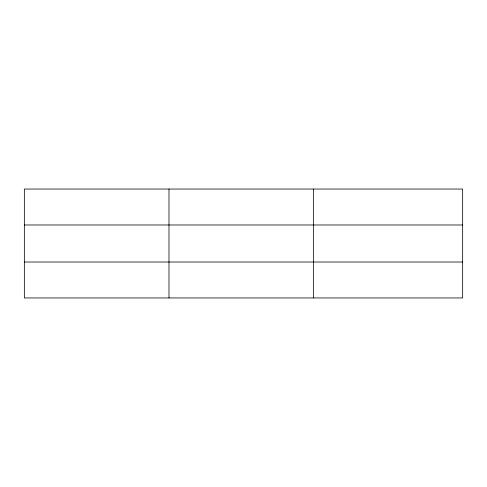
<?xml version="1.0" encoding="UTF-8"?>
<svg xmlns="http://www.w3.org/2000/svg" width="487" height="487" viewBox="0 0 487 487"><rect width="100%" height="100%" fill="white"/><g stroke="black" fill="none" stroke-linecap="round" stroke-linejoin="round"><path stroke-width="0.73" d="M168.989 297.953L168.989 189.047M313.628 297.953L313.628 189.047M462.65 224.988L462.65 189.047L24.35 189.047L24.35 297.953L462.65 297.953L462.65 224.988L24.35 224.988M24.35 262.012L462.65 262.012"/></g></svg>
